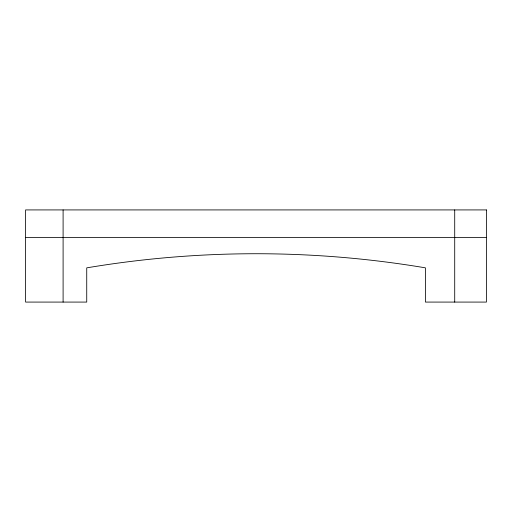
<?xml version="1.0" encoding="UTF-8"?>
<svg xmlns="http://www.w3.org/2000/svg" width="512" height="512" viewBox="0 0 512 512"><rect width="100%" height="100%" fill="white"/><g stroke="black" fill="none" stroke-linecap="round" stroke-linejoin="round"><path stroke-width="0.77" d="M25.6 237.549L486.4 237.549M454.714 209.92L454.714 302.08M63.098 209.92L63.098 302.08M486.4 209.92L25.6 209.92L25.6 302.08L86.733 302.08L86.733 267.853A1023.072 1023.072 0 0 1 425.434 267.84L425.434 302.08L486.4 302.08L486.4 209.92"/></g></svg>
